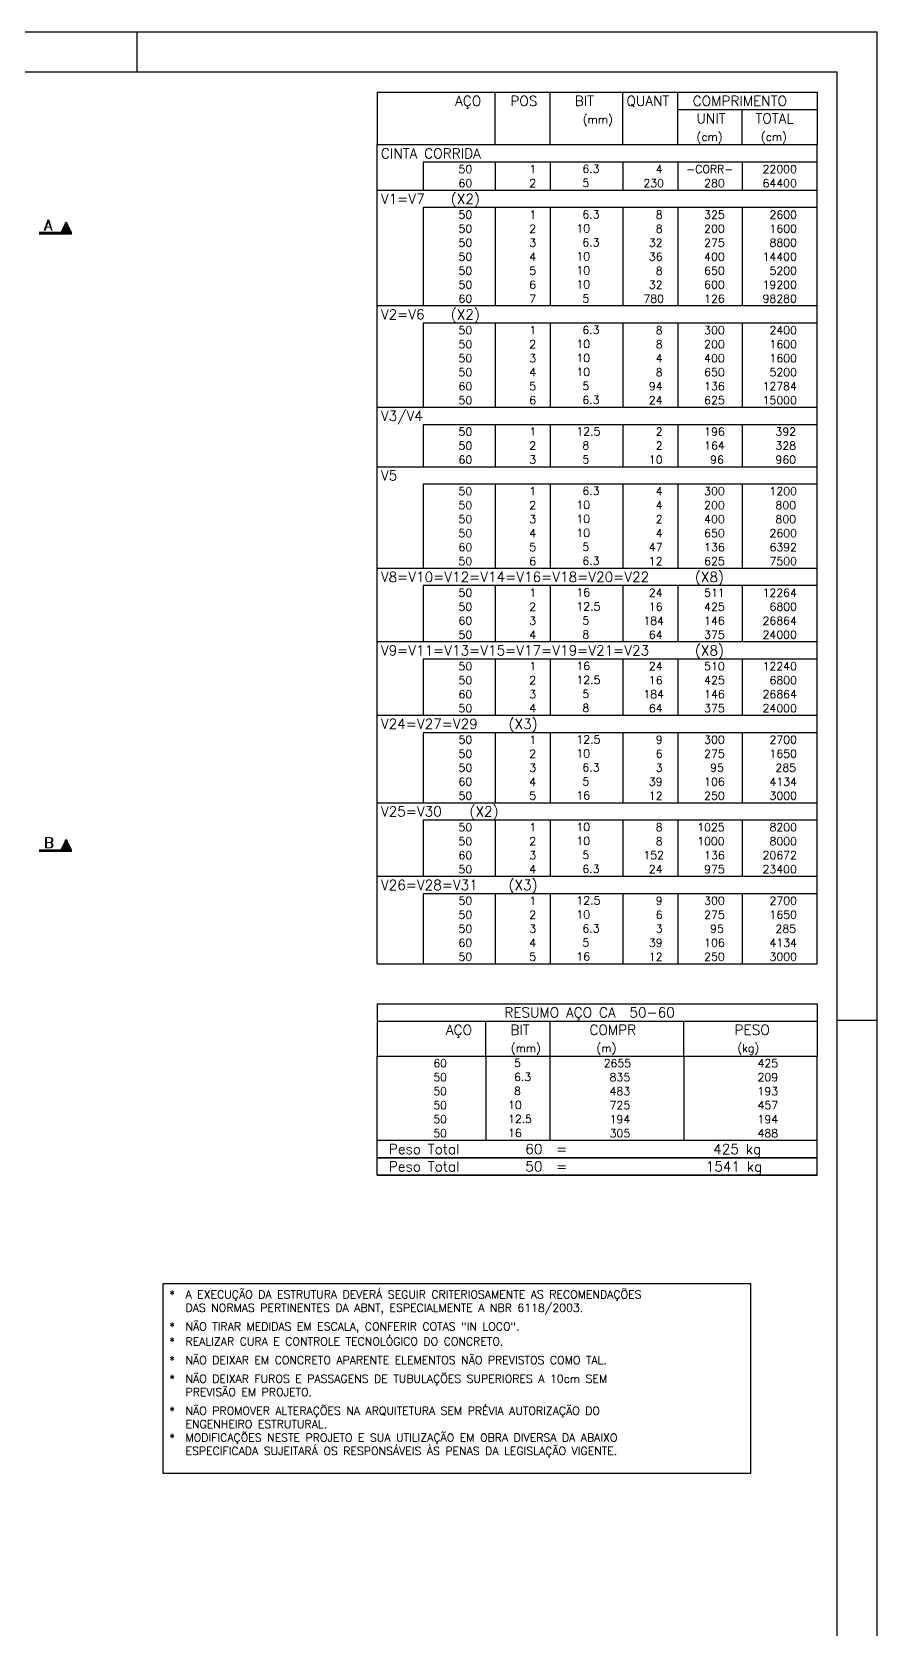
# Model space of a CAD drawing. Extents: x 797 to 1056, y -75 to 15.
# Drawn here: x 956.95 to 967.51, y -4.48 to 15.49 of the extents above; entities that cross this region are included whole.
import ezdxf

# ---------------------------------------------------------------- set-up
doc = ezdxf.new("R2010")
doc.units = 0
doc.header["$MEASUREMENT"] = 0
for name, color, linetype in [('06', 6, 'CONTINUOUS'), ('1', 2, 'CONTINUOUS'), ('CERCADURA', 7, 'CONTINUOUS')]:
    doc.layers.add(name, color=color, linetype=linetype)
doc.styles.get("Standard").update_dxf_attribs({"font": 'ROMANS.SHX'})

msp = doc.modelspace()

# ---------------------------------------------------------------- linework, layer by layer
at = {"layer": '06'}
for p in [(909.31, 14.987), (967.01, -26.063)]:
    msp.add_line(p, (967.01, 14.987), dxfattribs=at)
at = {"layer": '1', "linetype": 'Continuous'}
for p, q in [((961.26, 14.734), (961.26, 14.078)), ((961.26, 14.734), (966.76, 14.734)), ((962.735, 14.078), (962.735, 14.734)), ((963.425, 14.078), (963.425, 14.734)), ((964.33, 14.078), (964.33, 14.734)), ((965.02, 14.078), (965.02, 14.734)), ((966.76, 14.734), (966.76, 14.078)), ((965.02, 14.516), (966.76, 14.516)), ((965.825, 14.078), (965.825, 14.516)), ((961.26, 14.078), (966.76, 14.078)), ((961.26, 13.859), (961.26, 14.078)), ((961.26, 14.078), (966.76, 14.078)), ((966.76, 13.859), (966.76, 14.078)), ((961.26, 13.684), (961.26, 13.859)), ((966.76, 13.859), (961.835, 13.859)), ((961.835, 13.859), (961.835, 13.684)), ((962.735, 13.859), (962.735, 13.684)), ((963.425, 13.859), (963.425, 13.684)), ((964.33, 13.859), (964.33, 13.684)), ((965.02, 13.859), (965.02, 13.684)), ((965.825, 13.859), (965.825, 13.684)), ((966.76, 13.684), (966.76, 13.859)), ((961.26, 13.509), (961.26, 13.684)), ((961.835, 13.684), (961.835, 13.509)), ((962.735, 13.684), (962.735, 13.509)), ((963.425, 13.684), (963.425, 13.509)), ((964.33, 13.684), (964.33, 13.509)), ((965.02, 13.684), (965.02, 13.509)), ((965.825, 13.684), (965.825, 13.509)), ((966.76, 13.509), (966.76, 13.684)), ((961.26, 13.291), (961.26, 13.509)), ((961.26, 13.509), (966.76, 13.509)), ((966.76, 13.291), (966.76, 13.509)), ((961.26, 13.116), (961.26, 13.291)), ((966.76, 13.291), (961.835, 13.291)), ((961.835, 13.291), (961.835, 13.116)), ((962.735, 13.291), (962.735, 13.116)), ((963.425, 13.291), (963.425, 13.116)), ((964.33, 13.291), (964.33, 13.116)), ((965.02, 13.291), (965.02, 13.116)), ((965.825, 13.291), (965.825, 13.116)), ((966.76, 13.116), (966.76, 13.291)), ((957.037, 12.983), (957.442, 12.983)), ((957.373, 13.109), (957.304, 12.971)), ((957.373, 13.107), (957.305, 12.971)), ((957.437, 12.981), (957.309, 12.981)), ((957.384, 13.103), (957.315, 12.965)), ((957.432, 12.992), (957.315, 12.992)), ((957.432, 12.979), (957.315, 12.979)), ((957.384, 13.102), (957.316, 12.965)), ((957.426, 13.002), (957.32, 13.002)), ((957.426, 12.99), (957.32, 12.99)), ((957.421, 13.013), (957.325, 13.013)), ((957.421, 13), (957.325, 13)), ((957.416, 13.023), (957.33, 13.023)), ((957.416, 13.011), (957.33, 13.011)), ((957.41, 13.034), (957.336, 13.034)), ((957.41, 13.022), (957.336, 13.022)), ((957.405, 13.045), (957.341, 13.045)), ((957.405, 13.032), (957.341, 13.032)), ((957.4, 13.055), (957.346, 13.055)), ((957.4, 13.043), (957.346, 13.043)), ((957.394, 13.066), (957.352, 13.066)), ((957.394, 13.054), (957.352, 13.054)), ((957.389, 13.077), (957.357, 13.077)), ((957.389, 13.064), (957.357, 13.064)), ((957.431, 12.965), (957.362, 13.103)), ((957.43, 12.965), (957.362, 13.102)), ((957.384, 13.087), (957.362, 13.087)), ((957.384, 13.075), (957.362, 13.075)), ((957.378, 13.098), (957.367, 13.098)), ((957.378, 13.085), (957.367, 13.085)), ((957.442, 12.97), (957.373, 13.109)), ((957.441, 12.971), (957.373, 13.107)), ((961.26, 12.941), (961.26, 13.116)), ((961.835, 13.116), (961.835, 12.941)), ((962.735, 13.116), (962.735, 12.941)), ((963.425, 13.116), (963.425, 12.941)), ((964.33, 13.116), (964.33, 12.941)), ((965.02, 13.116), (965.02, 12.941)), ((965.825, 13.116), (965.825, 12.941)), ((966.76, 12.941), (966.76, 13.116)), ((957.441, 12.971), (957.037, 12.971)), ((957.037, 12.97), (957.442, 12.97)), ((957.441, 12.958), (957.037, 12.958)), ((957.437, 12.968), (957.309, 12.968)), ((961.26, 12.766), (961.26, 12.941)), ((961.835, 12.941), (961.835, 12.766)), ((962.735, 12.941), (962.735, 12.766)), ((963.425, 12.941), (963.425, 12.766)), ((964.33, 12.941), (964.33, 12.766)), ((965.02, 12.941), (965.02, 12.766)), ((965.825, 12.941), (965.825, 12.766)), ((966.76, 12.766), (966.76, 12.941)), ((961.26, 12.591), (961.26, 12.766)), ((961.26, 12.416), (961.26, 12.591)), ((961.835, 12.766), (961.835, 12.591)), ((961.835, 12.591), (961.835, 12.416)), ((962.735, 12.766), (962.735, 12.591)), ((962.735, 12.591), (962.735, 12.416)), ((963.425, 12.766), (963.425, 12.591)), ((963.425, 12.591), (963.425, 12.416)), ((964.33, 12.766), (964.33, 12.591)), ((964.33, 12.591), (964.33, 12.416)), ((965.02, 12.766), (965.02, 12.591)), ((965.02, 12.591), (965.02, 12.416)), ((965.825, 12.766), (965.825, 12.591)), ((965.825, 12.591), (965.825, 12.416)), ((966.76, 12.591), (966.76, 12.766)), ((966.76, 12.416), (966.76, 12.591)), ((961.26, 12.241), (961.26, 12.416)), ((961.835, 12.416), (961.835, 12.241)), ((962.735, 12.416), (962.735, 12.241)), ((963.425, 12.416), (963.425, 12.241)), ((964.33, 12.416), (964.33, 12.241)), ((965.02, 12.416), (965.02, 12.241)), ((965.825, 12.416), (965.825, 12.241)), ((966.76, 12.241), (966.76, 12.416)), ((961.26, 12.066), (961.26, 12.241)), ((961.835, 12.241), (961.835, 12.066)), ((962.735, 12.241), (962.735, 12.066)), ((963.425, 12.241), (963.425, 12.066)), ((964.33, 12.241), (964.33, 12.066)), ((965.02, 12.241), (965.02, 12.066)), ((965.825, 12.241), (965.825, 12.066)), ((966.76, 12.066), (966.76, 12.241)), ((961.26, 11.847), (961.26, 12.066)), ((961.26, 12.066), (966.76, 12.066)), ((966.76, 11.847), (966.76, 12.066)), ((961.26, 11.672), (961.26, 11.847)), ((966.76, 11.847), (961.835, 11.847)), ((961.835, 11.847), (961.835, 11.672)), ((962.735, 11.847), (962.735, 11.672)), ((963.425, 11.847), (963.425, 11.672)), ((964.33, 11.847), (964.33, 11.672)), ((965.02, 11.847), (965.02, 11.672)), ((965.825, 11.847), (965.825, 11.672)), ((966.76, 11.672), (966.76, 11.847)), ((961.26, 11.497), (961.26, 11.672)), ((961.835, 11.672), (961.835, 11.497)), ((962.735, 11.672), (962.735, 11.497)), ((963.425, 11.672), (963.425, 11.497)), ((964.33, 11.672), (964.33, 11.497)), ((965.02, 11.672), (965.02, 11.497)), ((965.825, 11.672), (965.825, 11.497)), ((966.76, 11.497), (966.76, 11.672)), ((961.26, 11.322), (961.26, 11.497)), ((961.835, 11.497), (961.835, 11.322)), ((962.735, 11.497), (962.735, 11.322)), ((963.425, 11.497), (963.425, 11.322)), ((964.33, 11.497), (964.33, 11.322)), ((965.02, 11.497), (965.02, 11.322)), ((965.825, 11.497), (965.825, 11.322)), ((966.76, 11.322), (966.76, 11.497)), ((961.26, 11.147), (961.26, 11.322)), ((961.835, 11.322), (961.835, 11.147)), ((962.735, 11.322), (962.735, 11.147)), ((963.425, 11.322), (963.425, 11.147)), ((964.33, 11.322), (964.33, 11.147)), ((965.02, 11.322), (965.02, 11.147)), ((965.825, 11.322), (965.825, 11.147)), ((966.76, 11.147), (966.76, 11.322)), ((961.26, 10.972), (961.26, 11.147)), ((961.835, 11.147), (961.835, 10.972)), ((962.735, 11.147), (962.735, 10.972)), ((963.425, 11.147), (963.425, 10.972)), ((964.33, 11.147), (964.33, 10.972)), ((965.02, 11.147), (965.02, 10.972)), ((965.825, 11.147), (965.825, 10.972)), ((966.76, 10.972), (966.76, 11.147)), ((961.26, 10.797), (961.26, 10.972)), ((961.26, 10.578), (961.26, 10.797)), ((961.26, 10.797), (966.76, 10.797)), ((961.835, 10.972), (961.835, 10.797)), ((962.735, 10.972), (962.735, 10.797)), ((963.425, 10.972), (963.425, 10.797)), ((964.33, 10.972), (964.33, 10.797)), ((965.02, 10.972), (965.02, 10.797)), ((965.825, 10.972), (965.825, 10.797)), ((966.76, 10.797), (966.76, 10.972)), ((966.76, 10.578), (966.76, 10.797)), ((961.26, 10.403), (961.26, 10.578)), ((961.26, 10.228), (961.26, 10.403)), ((966.76, 10.578), (961.835, 10.578)), ((961.835, 10.578), (961.835, 10.403)), ((961.835, 10.403), (961.835, 10.228)), ((962.735, 10.578), (962.735, 10.403)), ((962.735, 10.403), (962.735, 10.228)), ((963.425, 10.578), (963.425, 10.403)), ((963.425, 10.403), (963.425, 10.228)), ((964.33, 10.578), (964.33, 10.403)), ((964.33, 10.403), (964.33, 10.228)), ((965.02, 10.578), (965.02, 10.403)), ((965.02, 10.403), (965.02, 10.228)), ((965.825, 10.578), (965.825, 10.403)), ((965.825, 10.403), (965.825, 10.228)), ((966.76, 10.403), (966.76, 10.578)), ((966.76, 10.228), (966.76, 10.403)), ((961.26, 10.053), (961.26, 10.228)), ((961.835, 10.228), (961.835, 10.053)), ((962.735, 10.228), (962.735, 10.053)), ((963.425, 10.228), (963.425, 10.053)), ((964.33, 10.228), (964.33, 10.053)), ((965.02, 10.228), (965.02, 10.053)), ((965.825, 10.228), (965.825, 10.053)), ((966.76, 10.053), (966.76, 10.228)), ((961.26, 9.834), (961.26, 10.053)), ((961.26, 10.053), (966.76, 10.053)), ((966.76, 9.834), (966.76, 10.053)), ((961.26, 9.659), (961.26, 9.834)), ((966.76, 9.834), (961.835, 9.834)), ((961.835, 9.834), (961.835, 9.659)), ((962.735, 9.834), (962.735, 9.659)), ((963.425, 9.834), (963.425, 9.659)), ((964.33, 9.834), (964.33, 9.659)), ((965.02, 9.834), (965.02, 9.659)), ((965.825, 9.834), (965.825, 9.659)), ((966.76, 9.659), (966.76, 9.834)), ((961.26, 9.484), (961.26, 9.659)), ((961.835, 9.659), (961.835, 9.484)), ((962.735, 9.659), (962.735, 9.484)), ((963.425, 9.659), (963.425, 9.484)), ((964.33, 9.659), (964.33, 9.484)), ((965.02, 9.659), (965.02, 9.484)), ((965.825, 9.659), (965.825, 9.484)), ((966.76, 9.484), (966.76, 9.659)), ((961.26, 9.309), (961.26, 9.484)), ((961.835, 9.484), (961.835, 9.309)), ((962.735, 9.484), (962.735, 9.309)), ((963.425, 9.484), (963.425, 9.309)), ((964.33, 9.484), (964.33, 9.309)), ((965.02, 9.484), (965.02, 9.309)), ((965.825, 9.484), (965.825, 9.309)), ((966.76, 9.309), (966.76, 9.484)), ((961.26, 9.134), (961.26, 9.309)), ((961.835, 9.309), (961.835, 9.134)), ((962.735, 9.309), (962.735, 9.134)), ((963.425, 9.309), (963.425, 9.134)), ((964.33, 9.309), (964.33, 9.134)), ((965.02, 9.309), (965.02, 9.134)), ((965.825, 9.309), (965.825, 9.134)), ((966.76, 9.134), (966.76, 9.309)), ((961.26, 8.959), (961.26, 9.134)), ((961.835, 9.134), (961.835, 8.959)), ((962.735, 9.134), (962.735, 8.959)), ((963.425, 9.134), (963.425, 8.959)), ((964.33, 9.134), (964.33, 8.959)), ((965.02, 9.134), (965.02, 8.959)), ((965.825, 9.134), (965.825, 8.959)), ((966.76, 8.959), (966.76, 9.134)), ((961.26, 8.784), (961.26, 8.959)), ((961.26, 8.566), (961.26, 8.784)), ((961.26, 8.784), (966.76, 8.784)), ((961.835, 8.959), (961.835, 8.784)), ((962.735, 8.959), (962.735, 8.784)), ((963.425, 8.959), (963.425, 8.784)), ((964.33, 8.959), (964.33, 8.784)), ((965.02, 8.959), (965.02, 8.784)), ((965.825, 8.959), (965.825, 8.784)), ((966.76, 8.784), (966.76, 8.959)), ((966.76, 8.566), (966.76, 8.784)), ((961.26, 8.391), (961.26, 8.566)), ((961.26, 8.216), (961.26, 8.391)), ((966.76, 8.566), (961.835, 8.566)), ((961.835, 8.566), (961.835, 8.391)), ((961.835, 8.391), (961.835, 8.216)), ((962.735, 8.566), (962.735, 8.391)), ((962.735, 8.391), (962.735, 8.216)), ((963.425, 8.566), (963.425, 8.391)), ((963.425, 8.391), (963.425, 8.216)), ((964.33, 8.566), (964.33, 8.391)), ((964.33, 8.391), (964.33, 8.216)), ((965.02, 8.566), (965.02, 8.391)), ((965.02, 8.391), (965.02, 8.216)), ((965.825, 8.566), (965.825, 8.391)), ((965.825, 8.391), (965.825, 8.216)), ((966.76, 8.391), (966.76, 8.566)), ((966.76, 8.216), (966.76, 8.391)), ((961.26, 8.041), (961.26, 8.216)), ((961.835, 8.216), (961.835, 8.041)), ((962.735, 8.216), (962.735, 8.041)), ((963.425, 8.216), (963.425, 8.041)), ((964.33, 8.216), (964.33, 8.041)), ((965.02, 8.216), (965.02, 8.041)), ((965.825, 8.216), (965.825, 8.041)), ((966.76, 8.041), (966.76, 8.216)), ((961.26, 7.866), (961.26, 8.041)), ((961.835, 8.041), (961.835, 7.866)), ((962.735, 8.041), (962.735, 7.866)), ((963.425, 8.041), (963.425, 7.866)), ((964.33, 8.041), (964.33, 7.866)), ((965.02, 8.041), (965.02, 7.866)), ((965.825, 8.041), (965.825, 7.866)), ((966.76, 7.866), (966.76, 8.041)), ((961.26, 7.647), (961.26, 7.866)), ((961.26, 7.866), (966.76, 7.866)), ((966.76, 7.647), (966.76, 7.866)), ((961.26, 7.472), (961.26, 7.647)), ((966.76, 7.647), (961.835, 7.647)), ((961.835, 7.647), (961.835, 7.472)), ((962.735, 7.647), (962.735, 7.472)), ((963.425, 7.647), (963.425, 7.472)), ((964.33, 7.647), (964.33, 7.472)), ((965.02, 7.647), (965.02, 7.472)), ((965.825, 7.647), (965.825, 7.472)), ((966.76, 7.472), (966.76, 7.647)), ((961.26, 7.297), (961.26, 7.472)), ((961.835, 7.472), (961.835, 7.297)), ((962.735, 7.472), (962.735, 7.297)), ((963.425, 7.472), (963.425, 7.297)), ((964.33, 7.472), (964.33, 7.297)), ((965.02, 7.472), (965.02, 7.297)), ((965.825, 7.472), (965.825, 7.297)), ((966.76, 7.297), (966.76, 7.472)), ((961.26, 7.122), (961.26, 7.297)), ((961.835, 7.297), (961.835, 7.122)), ((962.735, 7.297), (962.735, 7.122)), ((963.425, 7.297), (963.425, 7.122)), ((964.33, 7.297), (964.33, 7.122)), ((965.02, 7.297), (965.02, 7.122)), ((965.825, 7.297), (965.825, 7.122)), ((966.76, 7.122), (966.76, 7.297)), ((961.26, 6.947), (961.26, 7.122)), ((961.835, 7.122), (961.835, 6.947)), ((962.735, 7.122), (962.735, 6.947)), ((963.425, 7.122), (963.425, 6.947)), ((964.33, 7.122), (964.33, 6.947)), ((965.02, 7.122), (965.02, 6.947)), ((965.825, 7.122), (965.825, 6.947)), ((966.76, 6.947), (966.76, 7.122)), ((961.26, 6.728), (961.26, 6.947)), ((961.26, 6.947), (966.76, 6.947)), ((966.76, 6.728), (966.76, 6.947)), ((961.26, 6.553), (961.26, 6.728)), ((966.76, 6.728), (961.835, 6.728)), ((961.835, 6.728), (961.835, 6.553)), ((962.735, 6.728), (962.735, 6.553)), ((963.425, 6.728), (963.425, 6.553)), ((964.33, 6.728), (964.33, 6.553)), ((965.02, 6.728), (965.02, 6.553)), ((965.825, 6.728), (965.825, 6.553)), ((966.76, 6.553), (966.76, 6.728)), ((961.26, 6.378), (961.26, 6.553)), ((961.835, 6.553), (961.835, 6.378)), ((962.735, 6.553), (962.735, 6.378)), ((963.425, 6.553), (963.425, 6.378)), ((964.33, 6.553), (964.33, 6.378)), ((965.02, 6.553), (965.02, 6.378)), ((965.825, 6.553), (965.825, 6.378)), ((966.76, 6.378), (966.76, 6.553)), ((961.26, 6.203), (961.26, 6.378)), ((961.26, 6.028), (961.26, 6.203)), ((961.835, 6.378), (961.835, 6.203)), ((961.835, 6.203), (961.835, 6.028)), ((962.735, 6.378), (962.735, 6.203)), ((962.735, 6.203), (962.735, 6.028)), ((963.425, 6.378), (963.425, 6.203)), ((963.425, 6.203), (963.425, 6.028)), ((964.33, 6.378), (964.33, 6.203)), ((964.33, 6.203), (964.33, 6.028)), ((965.02, 6.378), (965.02, 6.203)), ((965.02, 6.203), (965.02, 6.028)), ((965.825, 6.378), (965.825, 6.203)), ((965.825, 6.203), (965.825, 6.028)), ((966.76, 6.203), (966.76, 6.378)), ((966.76, 6.028), (966.76, 6.203)), ((961.26, 5.853), (961.26, 6.028)), ((961.835, 6.028), (961.835, 5.853)), ((962.735, 6.028), (962.735, 5.853)), ((963.425, 6.028), (963.425, 5.853)), ((964.33, 6.028), (964.33, 5.853)), ((965.02, 6.028), (965.02, 5.853)), ((965.825, 6.028), (965.825, 5.853)), ((966.76, 5.853), (966.76, 6.028)), ((961.26, 5.634), (961.26, 5.853)), ((961.26, 5.853), (966.76, 5.853)), ((966.76, 5.634), (966.76, 5.853)), ((961.26, 5.459), (961.26, 5.634)), ((966.76, 5.634), (961.835, 5.634)), ((961.835, 5.634), (961.835, 5.459)), ((962.735, 5.634), (962.735, 5.459)), ((963.425, 5.634), (963.425, 5.459)), ((964.33, 5.634), (964.33, 5.459)), ((965.02, 5.634), (965.02, 5.459)), ((965.825, 5.634), (965.825, 5.459)), ((966.76, 5.459), (966.76, 5.634)), ((957.373, 5.392), (957.304, 5.254)), ((957.373, 5.391), (957.305, 5.254)), ((957.442, 5.254), (957.373, 5.392)), ((957.441, 5.254), (957.373, 5.391)), ((961.26, 5.284), (961.26, 5.459)), ((961.835, 5.459), (961.835, 5.284)), ((962.735, 5.459), (962.735, 5.284)), ((963.425, 5.459), (963.425, 5.284)), ((964.33, 5.459), (964.33, 5.284)), ((965.02, 5.459), (965.02, 5.284)), ((965.825, 5.459), (965.825, 5.284)), ((966.76, 5.284), (966.76, 5.459)), ((957.037, 5.266), (957.442, 5.266)), ((957.037, 5.254), (957.442, 5.254)), ((957.441, 5.254), (957.037, 5.254)), ((957.441, 5.242), (957.037, 5.242)), ((957.437, 5.264), (957.309, 5.264)), ((957.437, 5.252), (957.309, 5.252)), ((957.384, 5.386), (957.315, 5.249)), ((957.432, 5.275), (957.315, 5.275)), ((957.432, 5.262), (957.315, 5.262)), ((957.384, 5.385), (957.316, 5.249)), ((957.426, 5.286), (957.32, 5.286)), ((957.426, 5.273), (957.32, 5.273)), ((957.421, 5.296), (957.325, 5.296)), ((957.421, 5.284), (957.325, 5.284)), ((957.416, 5.307), (957.33, 5.307)), ((957.416, 5.294), (957.33, 5.294)), ((957.41, 5.317), (957.336, 5.317)), ((957.41, 5.305), (957.336, 5.305)), ((957.405, 5.328), (957.341, 5.328)), ((957.405, 5.316), (957.341, 5.316)), ((957.4, 5.339), (957.346, 5.339)), ((957.4, 5.326), (957.346, 5.326)), ((957.394, 5.349), (957.352, 5.349)), ((957.394, 5.337), (957.352, 5.337)), ((957.389, 5.36), (957.357, 5.36)), ((957.389, 5.347), (957.357, 5.347)), ((957.431, 5.248), (957.362, 5.386)), ((957.43, 5.249), (957.362, 5.385)), ((957.384, 5.371), (957.362, 5.371)), ((957.384, 5.358), (957.362, 5.358)), ((957.378, 5.381), (957.367, 5.381)), ((957.378, 5.369), (957.367, 5.369)), ((961.26, 5.109), (961.26, 5.284)), ((961.835, 5.284), (961.835, 5.109)), ((962.735, 5.284), (962.735, 5.109)), ((963.425, 5.284), (963.425, 5.109)), ((964.33, 5.284), (964.33, 5.109)), ((965.02, 5.284), (965.02, 5.109)), ((965.825, 5.284), (965.825, 5.109)), ((966.76, 5.109), (966.76, 5.284)), ((961.26, 4.934), (961.26, 5.109)), ((961.835, 5.109), (961.835, 4.934)), ((962.735, 5.109), (962.735, 4.934)), ((963.425, 5.109), (963.425, 4.934)), ((964.33, 5.109), (964.33, 4.934)), ((965.02, 5.109), (965.02, 4.934)), ((965.825, 5.109), (965.825, 4.934)), ((966.76, 4.934), (966.76, 5.109)), ((961.26, 4.716), (961.26, 4.934)), ((961.26, 4.934), (966.76, 4.934)), ((966.76, 4.716), (966.76, 4.934)), ((961.26, 4.541), (961.26, 4.716)), ((966.76, 4.716), (961.835, 4.716)), ((961.835, 4.716), (961.835, 4.541)), ((962.735, 4.716), (962.735, 4.541)), ((963.425, 4.716), (963.425, 4.541)), ((964.33, 4.716), (964.33, 4.541)), ((965.02, 4.716), (965.02, 4.541)), ((965.825, 4.716), (965.825, 4.541)), ((966.76, 4.541), (966.76, 4.716)), ((961.26, 4.366), (961.26, 4.541)), ((961.835, 4.541), (961.835, 4.366)), ((962.735, 4.541), (962.735, 4.366)), ((963.425, 4.541), (963.425, 4.366)), ((964.33, 4.541), (964.33, 4.366)), ((965.02, 4.541), (965.02, 4.366)), ((965.825, 4.541), (965.825, 4.366)), ((966.76, 4.366), (966.76, 4.541)), ((961.26, 4.191), (961.26, 4.366)), ((961.835, 4.366), (961.835, 4.191)), ((962.735, 4.366), (962.735, 4.191)), ((963.425, 4.366), (963.425, 4.191)), ((964.33, 4.366), (964.33, 4.191)), ((965.02, 4.366), (965.02, 4.191)), ((965.825, 4.366), (965.825, 4.191)), ((966.76, 4.191), (966.76, 4.366)), ((961.26, 4.016), (961.26, 4.191)), ((961.26, 3.841), (961.26, 4.016)), ((961.835, 4.191), (961.835, 4.016)), ((961.835, 4.016), (961.835, 3.841)), ((962.735, 4.191), (962.735, 4.016)), ((962.735, 4.016), (962.735, 3.841)), ((963.425, 4.191), (963.425, 4.016)), ((963.425, 4.016), (963.425, 3.841)), ((964.33, 4.191), (964.33, 4.016)), ((964.33, 4.016), (964.33, 3.841)), ((965.02, 4.191), (965.02, 4.016)), ((965.02, 4.016), (965.02, 3.841)), ((965.825, 4.191), (965.825, 4.016)), ((965.825, 4.016), (965.825, 3.841)), ((966.76, 4.016), (966.76, 4.191)), ((966.76, 3.841), (966.76, 4.016)), ((961.26, 3.841), (966.76, 3.841)), ((961.26, 3.341), (961.26, 2.684)), ((961.26, 3.341), (966.76, 3.341)), ((966.76, 3.341), (966.76, 2.684)), ((961.26, 3.122), (966.76, 3.122)), ((962.62, 2.684), (962.62, 3.122)), ((963.425, 2.684), (963.425, 3.122)), ((965.093, 2.684), (965.093, 3.122)), ((961.26, 2.684), (966.76, 2.684)), ((961.26, 2.509), (961.26, 2.684)), ((962.62, 2.684), (962.62, 2.509)), ((963.425, 2.509), (963.425, 2.684)), ((965.093, 2.684), (965.093, 2.509)), ((966.76, 2.509), (966.76, 2.684)), ((961.26, 2.334), (961.26, 2.509)), ((962.62, 2.509), (962.62, 2.334)), ((963.425, 2.334), (963.425, 2.509)), ((965.093, 2.509), (965.093, 2.334)), ((966.76, 2.334), (966.76, 2.509)), ((961.26, 2.159), (961.26, 2.334)), ((962.62, 2.334), (962.62, 2.159)), ((963.425, 2.159), (963.425, 2.334)), ((965.093, 2.334), (965.093, 2.159)), ((966.76, 2.159), (966.76, 2.334)), ((961.26, 1.984), (961.26, 2.159)), ((962.62, 2.159), (962.62, 1.984)), ((963.425, 1.984), (963.425, 2.159)), ((965.093, 2.159), (965.093, 1.984)), ((966.76, 1.984), (966.76, 2.159)), ((961.26, 1.809), (961.26, 1.984)), ((961.26, 1.634), (961.26, 1.809)), ((962.62, 1.984), (962.62, 1.809)), ((962.62, 1.809), (962.62, 1.634)), ((963.425, 1.809), (963.425, 1.984)), ((963.425, 1.634), (963.425, 1.809)), ((965.093, 1.984), (965.093, 1.809)), ((965.093, 1.809), (965.093, 1.634)), ((966.76, 1.809), (966.76, 1.984)), ((966.76, 1.634), (966.76, 1.809)), ((961.26, 1.634), (966.76, 1.634)), ((961.26, 1.416), (961.26, 1.634)), ((961.26, 1.634), (966.76, 1.634)), ((966.76, 1.416), (966.76, 1.634)), ((966.76, 1.416), (961.26, 1.416)), ((961.26, 1.197), (961.26, 1.416)), ((961.26, 1.416), (966.76, 1.416)), ((966.76, 1.197), (966.76, 1.416)), ((966.76, 1.197), (961.26, 1.197)), ((961.26, 1.197), (966.76, 1.197))]:
    msp.add_line(p, q, dxfattribs=at)
msp.add_lwpolyline([(965.931, -0.159), (958.582, -0.159), (958.582, -2.528), (965.931, -2.528), (965.931, -0.159)], dxfattribs=at)
at = {"layer": 'CERCADURA'}
for p, q in [((908.06, 15.487), (967.51, 15.487)), ((958.26, 14.987), (958.26, 15.487)), ((967.51, -26.563), (967.51, 15.487)), ((967.01, 3.137), (967.51, 3.137))]:
    msp.add_line(p, q, dxfattribs=at)

# ---------------------------------------------------------------- texts
at = {"layer": '1', "linetype": 'Continuous'}
for s, height, p in [('AÇO', 0.125, (962.235, 14.562)), ('POS', 0.125, (962.925, 14.562)), ('BIT', 0.125, (963.73, 14.562)), ('QUANT', 0.125, (964.378, 14.562)), ('COMPRIMENTO', 0.125, (965.205, 14.562)), ('(mm)', 0.1, (963.83, 14.344)), ('UNIT', 0.125, (965.253, 14.344)), ('TOTAL', 0.125, (965.99, 14.344)), ('(cm)', 0.1, (965.253, 14.125)), ('(cm)', 0.1, (966.058, 14.125)), ('CINTA CORRIDA', 0.125, (961.308, 13.906)), ('     50 ', 0.1, (961.905, 13.722)), ('  1', 0.1, (963.025, 13.722)), ('    6.3', 0.1, (963.528, 13.725)), ('   4', 0.1, (964.52, 13.722)), ('-CORR-', 0.1, (965.125, 13.722)), ('  22000', 0.1, (965.942, 13.722)), ('     60 ', 0.1, (961.905, 13.547)), ('  2', 0.1, (963.025, 13.547)), ('    5  ', 0.1, (963.528, 13.55)), (' 230', 0.1, (964.52, 13.547)), ('   280', 0.1, (965.125, 13.547)), ('  64400', 0.1, (965.942, 13.547)), ('V1=V7   (X2)', 0.125, (961.308, 13.337)), ('     50 ', 0.1, (961.905, 13.153)), ('  1', 0.1, (963.025, 13.153)), ('    6.3', 0.1, (963.528, 13.156)), ('   8', 0.1, (964.52, 13.153)), ('   325', 0.1, (965.125, 13.153)), ('   2600', 0.1, (965.942, 13.153)), ('A', 0.133, (957.091, 13.004)), ('A', 0.133, (957.103, 13.004)), ('     50 ', 0.1, (961.905, 12.978)), ('  2', 0.1, (963.025, 12.978)), ('   10  ', 0.1, (963.528, 12.981)), ('   8', 0.1, (964.52, 12.978)), ('   200', 0.1, (965.125, 12.978)), ('   1600', 0.1, (965.942, 12.978)), ('     50 ', 0.1, (961.905, 12.803)), ('  3', 0.1, (963.025, 12.803)), ('    6.3', 0.1, (963.528, 12.806)), ('  32', 0.1, (964.52, 12.803)), ('   275', 0.1, (965.125, 12.803)), ('   8800', 0.1, (965.942, 12.803)), ('     50 ', 0.1, (961.905, 12.628)), ('  4', 0.1, (963.025, 12.628)), ('   10  ', 0.1, (963.528, 12.631)), ('  36', 0.1, (964.52, 12.628)), ('   400', 0.1, (965.125, 12.628)), ('  14400', 0.1, (965.942, 12.628)), ('     50 ', 0.1, (961.905, 12.453)), ('     50 ', 0.1, (961.905, 12.278)), ('  5', 0.1, (963.025, 12.453)), ('  6', 0.1, (963.025, 12.278)), ('   10  ', 0.1, (963.528, 12.456)), ('   10  ', 0.1, (963.528, 12.281)), ('  32', 0.1, (964.52, 12.278)), ('   8', 0.1, (964.52, 12.453)), ('   650', 0.1, (965.125, 12.453)), ('   600', 0.1, (965.125, 12.278)), ('  19200', 0.1, (965.942, 12.278)), ('   5200', 0.1, (965.942, 12.453)), ('     60 ', 0.1, (961.905, 12.103)), ('  7', 0.1, (963.025, 12.103)), ('    5  ', 0.1, (963.528, 12.106)), (' 780', 0.1, (964.52, 12.103)), ('   126', 0.1, (965.125, 12.103)), ('  98280', 0.1, (965.942, 12.103)), ('V2=V6   (X2)', 0.125, (961.308, 11.894)), ('     50 ', 0.1, (961.905, 11.709)), ('  1', 0.1, (963.025, 11.709)), ('    6.3', 0.1, (963.528, 11.712)), ('   8', 0.1, (964.52, 11.709)), ('   300', 0.1, (965.125, 11.709)), ('   2400', 0.1, (965.942, 11.709)), ('     50 ', 0.1, (961.905, 11.534)), ('  2', 0.1, (963.025, 11.534)), ('   10  ', 0.1, (963.528, 11.537)), ('   8', 0.1, (964.52, 11.534)), ('   200', 0.1, (965.125, 11.534)), ('   1600', 0.1, (965.942, 11.534)), ('     50 ', 0.1, (961.905, 11.359)), ('  3', 0.1, (963.025, 11.359)), ('   10  ', 0.1, (963.528, 11.362)), ('   4', 0.1, (964.52, 11.359)), ('   400', 0.1, (965.125, 11.359)), ('   1600', 0.1, (965.942, 11.359)), ('     50 ', 0.1, (961.905, 11.184)), ('  4', 0.1, (963.025, 11.184)), ('   10  ', 0.1, (963.528, 11.187)), ('   8', 0.1, (964.52, 11.184)), ('   650', 0.1, (965.125, 11.184)), ('   5200', 0.1, (965.942, 11.184)), ('     60 ', 0.1, (961.905, 11.009)), ('  5', 0.1, (963.025, 11.009)), ('    5  ', 0.1, (963.528, 11.012)), ('  94', 0.1, (964.52, 11.009)), ('   136', 0.1, (965.125, 11.009)), ('  12784', 0.1, (965.942, 11.009)), ('     50 ', 0.1, (961.905, 10.834)), ('  6', 0.1, (963.025, 10.834)), ('    6.3', 0.1, (963.528, 10.837)), ('  24', 0.1, (964.52, 10.834)), ('   625', 0.1, (965.125, 10.834)), ('  15000', 0.1, (965.942, 10.834)), ('V3/V4', 0.125, (961.308, 10.625)), ('     50 ', 0.1, (961.905, 10.441)), ('  1', 0.1, (963.025, 10.441)), ('   12.5', 0.1, (963.528, 10.444)), ('   2', 0.1, (964.52, 10.441)), ('   196', 0.1, (965.125, 10.441)), ('    392', 0.1, (965.942, 10.441)), ('     50 ', 0.1, (961.905, 10.266)), ('     60 ', 0.1, (961.905, 10.091)), ('  2', 0.1, (963.025, 10.266)), ('  3', 0.1, (963.025, 10.091)), ('    8  ', 0.1, (963.528, 10.269)), ('    5  ', 0.1, (963.528, 10.094)), ('  10', 0.1, (964.52, 10.091)), ('   2', 0.1, (964.52, 10.266)), ('   164', 0.1, (965.125, 10.266)), ('    96', 0.1, (965.125, 10.091)), ('    328', 0.1, (965.942, 10.266)), ('    960', 0.1, (965.942, 10.091)), ('V5', 0.125, (961.308, 9.881)), ('     50 ', 0.1, (961.905, 9.697)), ('  1', 0.1, (963.025, 9.697)), ('    6.3', 0.1, (963.528, 9.7)), ('   4', 0.1, (964.52, 9.697)), ('   300', 0.1, (965.125, 9.697)), ('   1200', 0.1, (965.942, 9.697)), ('     50 ', 0.1, (961.905, 9.522)), ('  2', 0.1, (963.025, 9.522)), ('   10  ', 0.1, (963.528, 9.525)), ('   4', 0.1, (964.52, 9.522)), ('   200', 0.1, (965.125, 9.522)), ('    800', 0.1, (965.942, 9.522)), ('     50 ', 0.1, (961.905, 9.347)), ('  3', 0.1, (963.025, 9.347)), ('   10  ', 0.1, (963.528, 9.35)), ('   2', 0.1, (964.52, 9.347)), ('   400', 0.1, (965.125, 9.347)), ('    800', 0.1, (965.942, 9.347)), ('     50 ', 0.1, (961.905, 9.172)), ('  4', 0.1, (963.025, 9.172)), ('   10  ', 0.1, (963.528, 9.175)), ('   4', 0.1, (964.52, 9.172)), ('   650', 0.1, (965.125, 9.172)), ('   2600', 0.1, (965.942, 9.172)), ('     60 ', 0.1, (961.905, 8.997)), ('  5', 0.1, (963.025, 8.997)), ('    5  ', 0.1, (963.528, 9)), ('  47', 0.1, (964.52, 8.997)), ('   136', 0.1, (965.125, 8.997)), ('   6392', 0.1, (965.942, 8.997)), ('     50 ', 0.1, (961.905, 8.822)), ('  6', 0.1, (963.025, 8.822)), ('    6.3', 0.1, (963.528, 8.825)), ('  12', 0.1, (964.52, 8.822)), ('   625', 0.1, (965.125, 8.822)), ('   7500', 0.1, (965.942, 8.822)), ('V8=V10=V12=V14=V16=V18=V20=V22   (X8)', 0.125, (961.308, 8.612)), ('     50 ', 0.1, (961.905, 8.428)), ('  1', 0.1, (963.025, 8.428)), ('   16  ', 0.1, (963.528, 8.431)), ('  24', 0.1, (964.52, 8.428)), ('   511', 0.1, (965.125, 8.428)), ('  12264', 0.1, (965.942, 8.428)), ('     50 ', 0.1, (961.905, 8.253)), ('  2', 0.1, (963.025, 8.253)), ('   12.5', 0.1, (963.528, 8.256)), ('  16', 0.1, (964.52, 8.253)), ('   425', 0.1, (965.125, 8.253)), ('   6800', 0.1, (965.942, 8.253)), ('     50 ', 0.1, (961.905, 7.903)), ('     60 ', 0.1, (961.905, 8.078)), ('  3', 0.1, (963.025, 8.078)), ('  4', 0.1, (963.025, 7.903)), ('    5  ', 0.1, (963.528, 8.081)), ('    8  ', 0.1, (963.528, 7.906)), (' 184', 0.1, (964.52, 8.078)), ('  64', 0.1, (964.52, 7.903)), ('   375', 0.1, (965.125, 7.903)), ('   146', 0.1, (965.125, 8.078)), ('  26864', 0.1, (965.942, 8.078)), ('  24000', 0.1, (965.942, 7.903)), ('V9=V11=V13=V15=V17=V19=V21=V23   (X8)', 0.125, (961.308, 7.694)), ('     50 ', 0.1, (961.905, 7.509)), ('  1', 0.1, (963.025, 7.509)), ('   16  ', 0.1, (963.528, 7.512)), ('  24', 0.1, (964.52, 7.509)), ('   510', 0.1, (965.125, 7.509)), ('  12240', 0.1, (965.942, 7.509)), ('     50 ', 0.1, (961.905, 7.334)), ('  2', 0.1, (963.025, 7.334)), ('   12.5', 0.1, (963.528, 7.337)), ('  16', 0.1, (964.52, 7.334)), ('   425', 0.1, (965.125, 7.334)), ('   6800', 0.1, (965.942, 7.334)), ('     60 ', 0.1, (961.905, 7.159)), ('  3', 0.1, (963.025, 7.159)), ('    5  ', 0.1, (963.528, 7.162)), (' 184', 0.1, (964.52, 7.159)), ('   146', 0.1, (965.125, 7.159)), ('  26864', 0.1, (965.942, 7.159)), ('     50 ', 0.1, (961.905, 6.984)), ('  4', 0.1, (963.025, 6.984)), ('    8  ', 0.1, (963.528, 6.987)), ('  64', 0.1, (964.52, 6.984)), ('   375', 0.1, (965.125, 6.984)), ('  24000', 0.1, (965.942, 6.984)), ('V24=V27=V29   (X3)', 0.125, (961.308, 6.775)), ('     50 ', 0.1, (961.905, 6.591)), ('  1', 0.1, (963.025, 6.591)), ('   12.5', 0.1, (963.528, 6.594)), ('   9', 0.1, (964.52, 6.591)), ('   300', 0.1, (965.125, 6.591)), ('   2700', 0.1, (965.942, 6.591)), ('     50 ', 0.1, (961.905, 6.416)), ('  2', 0.1, (963.025, 6.416)), ('   10  ', 0.1, (963.528, 6.419)), ('   6', 0.1, (964.52, 6.416)), ('   275', 0.1, (965.125, 6.416)), ('   1650', 0.1, (965.942, 6.416)), ('     50 ', 0.1, (961.905, 6.241)), ('  3', 0.1, (963.025, 6.241)), ('    6.3', 0.1, (963.528, 6.244)), ('   3', 0.1, (964.52, 6.241)), ('    95', 0.1, (965.125, 6.241)), ('    285', 0.1, (965.942, 6.241)), ('     50 ', 0.1, (961.905, 5.891)), ('     60 ', 0.1, (961.905, 6.066)), ('  4', 0.1, (963.025, 6.066)), ('  5', 0.1, (963.025, 5.891)), ('   16  ', 0.1, (963.528, 5.894)), ('    5  ', 0.1, (963.528, 6.069)), ('  39', 0.1, (964.52, 6.066)), ('  12', 0.1, (964.52, 5.891)), ('   250', 0.1, (965.125, 5.891)), ('   106', 0.1, (965.125, 6.066)), ('   4134', 0.1, (965.942, 6.066)), ('   3000', 0.1, (965.942, 5.891)), ('V25=V30   (X2)', 0.125, (961.308, 5.681)), ('     50 ', 0.1, (961.905, 5.497)), ('  1', 0.1, (963.025, 5.497)), ('   10  ', 0.1, (963.528, 5.5)), ('   8', 0.1, (964.52, 5.497)), ('  1025', 0.1, (965.125, 5.497)), ('   8200', 0.1, (965.942, 5.497)), ('B', 0.133, (957.091, 5.287)), ('B', 0.133, (957.103, 5.287)), ('     50 ', 0.1, (961.905, 5.322)), ('  2', 0.1, (963.025, 5.322)), ('   10  ', 0.1, (963.528, 5.325)), ('   8', 0.1, (964.52, 5.322)), ('  1000', 0.1, (965.125, 5.322)), ('   8000', 0.1, (965.942, 5.322)), ('     60 ', 0.1, (961.905, 5.147)), ('  3', 0.1, (963.025, 5.147)), ('    5  ', 0.1, (963.528, 5.15)), (' 152', 0.1, (964.52, 5.147)), ('   136', 0.1, (965.125, 5.147)), ('  20672', 0.1, (965.942, 5.147)), ('     50 ', 0.1, (961.905, 4.972)), ('  4', 0.1, (963.025, 4.972)), ('    6.3', 0.1, (963.528, 4.975)), ('  24', 0.1, (964.52, 4.972)), ('   975', 0.1, (965.125, 4.972)), ('  23400', 0.1, (965.942, 4.972)), ('V26=V28=V31   (X3)', 0.125, (961.308, 4.762)), ('     50 ', 0.1, (961.905, 4.578)), ('  1', 0.1, (963.025, 4.578)), ('   12.5', 0.1, (963.528, 4.581)), ('   9', 0.1, (964.52, 4.578)), ('   300', 0.1, (965.125, 4.578)), ('   2700', 0.1, (965.942, 4.578)), ('     50 ', 0.1, (961.905, 4.403)), ('  2', 0.1, (963.025, 4.403)), ('   10  ', 0.1, (963.528, 4.406)), ('   6', 0.1, (964.52, 4.403)), ('   275', 0.1, (965.125, 4.403)), ('   1650', 0.1, (965.942, 4.403)), ('     50 ', 0.1, (961.905, 4.228)), ('  3', 0.1, (963.025, 4.228)), ('    6.3', 0.1, (963.528, 4.231)), ('   3', 0.1, (964.52, 4.228)), ('    95', 0.1, (965.125, 4.228)), ('    285', 0.1, (965.942, 4.228)), ('     60 ', 0.1, (961.905, 4.053)), ('  4', 0.1, (963.025, 4.053)), ('    5  ', 0.1, (963.528, 4.056)), ('  39', 0.1, (964.52, 4.053)), ('   106', 0.1, (965.125, 4.053)), ('   4134', 0.1, (965.942, 4.053)), ('     50 ', 0.1, (961.905, 3.878)), ('  5', 0.1, (963.025, 3.878)), ('   16  ', 0.1, (963.528, 3.881)), ('  12', 0.1, (964.52, 3.878)), ('   250', 0.1, (965.125, 3.878)), ('   3000', 0.1, (965.942, 3.878)), ('RESUMO AÇO CA  50-60', 0.125, (962.85, 3.169)), ('AÇO', 0.125, (962.12, 2.95)), ('BIT', 0.125, (962.925, 2.95)), ('COMPR', 0.125, (963.914, 2.952)), ('PESO', 0.125, (965.729, 2.952)), ('(mm)', 0.1, (962.932, 2.736)), ('(m)', 0.1, (964.003, 2.736)), ('(kg)', 0.1, (965.763, 2.736)), ('     60 ', 0.1, (961.59, 2.547)), ('    5  ', 0.1, (962.673, 2.55)), ('    2655', 0.1, (963.794, 2.547)), ('    425', 0.1, (965.718, 2.547)), ('     50 ', 0.1, (961.59, 2.372)), ('    6.3', 0.1, (962.673, 2.375)), ('     835', 0.1, (963.794, 2.372)), ('    209', 0.1, (965.718, 2.372)), ('     50 ', 0.1, (961.59, 2.197)), ('    8  ', 0.1, (962.673, 2.2)), ('     483', 0.1, (963.794, 2.197)), ('    193', 0.1, (965.718, 2.197)), ('     50 ', 0.1, (961.59, 2.022)), ('   10  ', 0.1, (962.673, 2.025)), ('     725', 0.1, (963.794, 2.022)), ('    457', 0.1, (965.718, 2.022)), ('     50 ', 0.1, (961.59, 1.847)), ('   12.5', 0.1, (962.673, 1.85)), ('     194', 0.1, (963.794, 1.847)), ('    194', 0.1, (965.718, 1.847)), ('     50 ', 0.1, (961.59, 1.672)), ('   16  ', 0.1, (962.673, 1.675)), ('     305', 0.1, (963.794, 1.672)), ('    488', 0.1, (965.718, 1.672)), ('Peso Total        60  =', 0.125, (961.406, 1.462)), ('    425 kg', 0.125, (965.089, 1.462)), ('Peso Total        50  =', 0.125, (961.406, 1.244)), ('   1541 kg', 0.125, (965.089, 1.244)), ('*', 0.1, (958.665, -0.343)), ('A EXECUÇÃO DA ESTRUTURA DEVERÁ SEGUIR CRITERIOSAMENTE AS RECOMENDAÇÕES', 0.1, (958.865, -0.343)), ('DAS NORMAS PERTINENTES DA ABNT, ESPECIALMENTE A NBR 6118/2003.', 0.1, (958.865, -0.51)), ('*', 0.1, (958.665, -0.743)), ('NÃO TIRAR MEDIDAS EM ESCALA, CONFERIR COTAS "IN LOCO".', 0.1, (958.865, -0.743)), ('REALIZAR CURA E CONTROLE TECNOLÓGICO DO CONCRETO.', 0.1, (958.865, -0.93)), ('*', 0.1, (958.665, -0.93)), ('*', 0.1, (958.665, -1.164)), ('NÃO DEIXAR EM CONCRETO APARENTE ELEMENTOS NÃO PREVISTOS COMO TAL.', 0.1, (958.865, -1.164)), ('*', 0.1, (958.665, -1.397)), ('NÃO DEIXAR FUROS E PASSAGENS DE TUBULAÇÕES SUPERIORES A 10cm SEM', 0.1, (958.865, -1.397)), ('PREVISÃO EM PROJETO.', 0.1, (958.865, -1.564)), ('*', 0.1, (958.665, -1.797)), ('NÃO PROMOVER ALTERAÇÕES NA ARQUITETURA SEM PRÉVIA AUTORIZAÇÃO DO', 0.1, (958.865, -1.797)), ('ENGENHEIRO ESTRUTURAL.', 0.1, (958.865, -1.964)), ('*', 0.1, (958.665, -2.133)), ('MODIFICAÇÕES NESTE PROJETO E SUA UTILIZAÇÃO EM OBRA DIVERSA DA ABAIXO', 0.1, (958.865, -2.133)), ('ESPECIFICADA SUJEITARÁ OS RESPONSÁVEIS ÀS PENAS DA LEGISLAÇÃO VIGENTE.', 0.1, (958.865, -2.299))]:
    msp.add_text(s, height=height, dxfattribs=at).set_placement(p)

doc.saveas('drawing.dxf')
